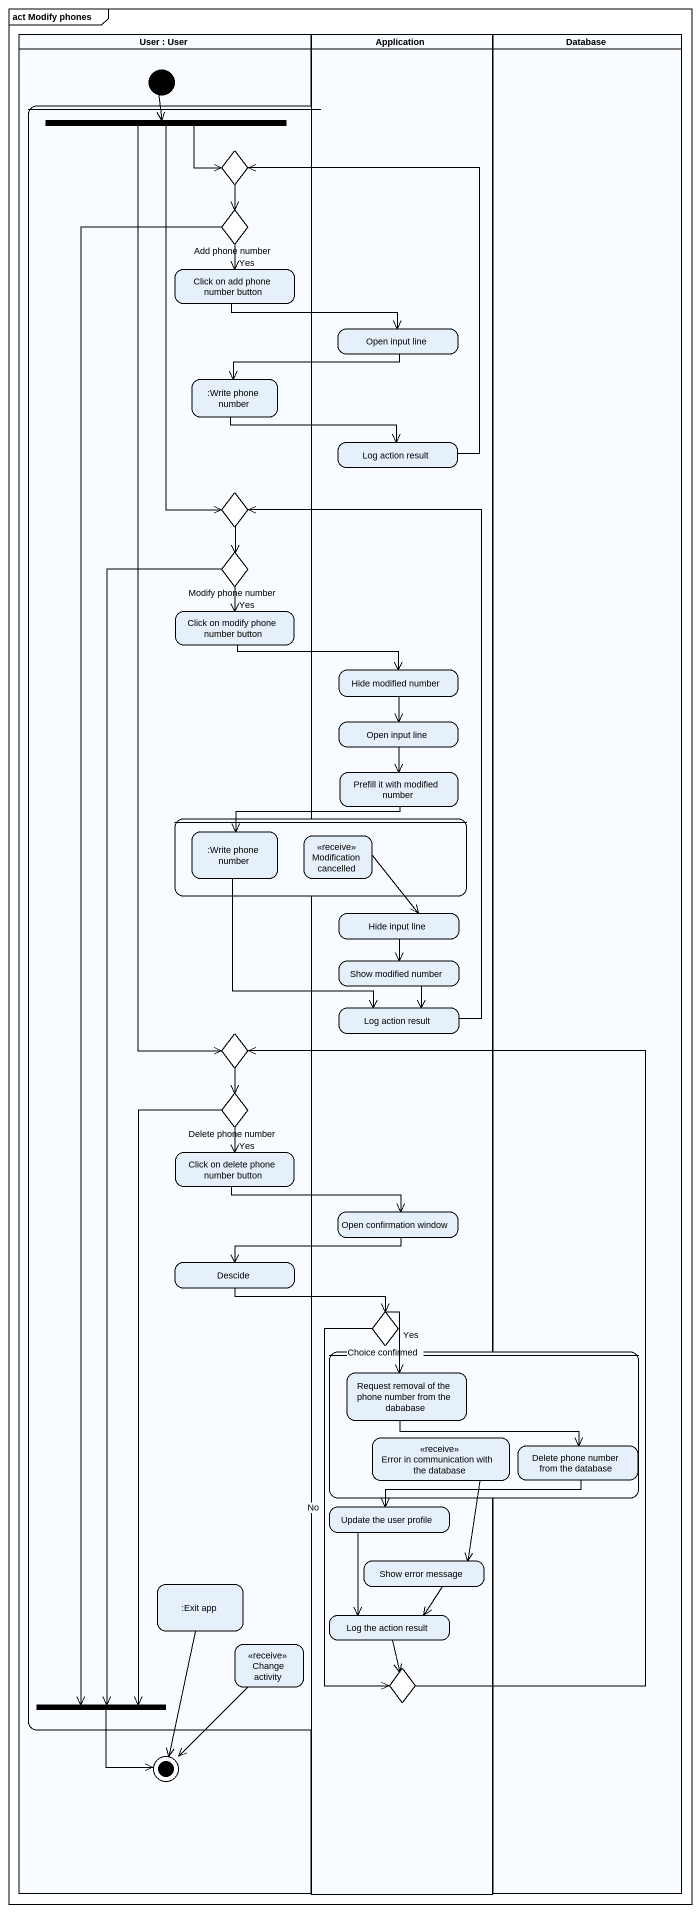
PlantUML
@startuml
mainframe act Modify phones
hide empty description
state "User : User" as User <<partition>> {
  state initial1 <<start>>
  state final1 <<end>>
}
state Application <<partition>> {
  state "Open input line" as Open_input_line
  state "Log action result" as Log_action_result
  state "Hide modified number" as Hide_modified_number
  state "Open input line" as Open_input_line_2
  state "Prefill it with modified number" as Prefill_it_with_modified
  state "Hide input line" as Hide_input_line
  state "Show modified number" as Show_modified_number
  state "Log action result" as Log_action_result_2
  state "Open confirmation window" as Open_confirmation_window
  state "Choice confirmed" as Choice_confirmed <<choice>>
  state "Update the user profile" as Update_the_user_profile
  state "Show error message" as Show_error_message
  state "Log the action result" as Log_the_action_result
  state choice4 <<choice>>
}
state "Database" as Database_ <<partition>>
state " " as state1 {
  state fork1 <<fork>>
  state choice1 <<choice>>
  state "Add phone number" as Add_phone_number <<choice>>
  state "Click on add phone number button" as Click_on_add_phone_number
  state ":Write phone number" as Write_phone_number
  state choice2 <<choice>>
  state "Modify phone number" as Modify_phone_number <<choice>>
  state "Click on modify phone number button" as Click_on_modify_phone
  state choice3 <<choice>>
  state "Delete phone number" as Delete_phone_number <<choice>>
  state "Click on delete phone number button" as Click_on_delete_phone
  state Descide
  state ":Exit app" as Exit_app
  state "Change activity" as Change_activity <<receive>>
  state fork2 <<join>>
}
state " " as state2 {
  state ":Write phone number" as Write_phone_number_2
  state "Modification cancelled" as Modification_cancelled <<receive>>
}
state " " as state3 {
  state "Request removal of the phone number from the dababase" as Request_removal_of_the
  state "Error in communication with the database" as Error_in_communication_with <<receive>>
  state "Delete phone number from the database" as Delete_phone_number_from
}
initial1 --> fork1
fork1 --> choice1
fork1 --> choice2
fork1 --> choice3
choice1 --> Add_phone_number
Add_phone_number --> Click_on_add_phone_number : Yes
Add_phone_number --> fork2
Click_on_add_phone_number -right-> Open_input_line
Open_input_line -left-> Write_phone_number
Write_phone_number -right-> Log_action_result
Log_action_result -up-> choice1
choice2 --> Modify_phone_number
Modify_phone_number --> Click_on_modify_phone : Yes
Modify_phone_number --> fork2
Click_on_modify_phone -right-> Hide_modified_number
Hide_modified_number --> Open_input_line_2
Open_input_line_2 --> Prefill_it_with_modified
Prefill_it_with_modified -left-> Write_phone_number_2
Write_phone_number_2 --> Log_action_result_2
Modification_cancelled --> Hide_input_line
Hide_input_line --> Show_modified_number
Show_modified_number --> Log_action_result_2
choice3 --> Delete_phone_number
Log_action_result_2 -up-> choice2
Delete_phone_number --> Click_on_delete_phone : Yes
Delete_phone_number --> fork2
Click_on_delete_phone -right-> Open_confirmation_window
Open_confirmation_window -left-> Descide
Descide -right-> Choice_confirmed
Choice_confirmed --> Request_removal_of_the : Yes
Choice_confirmed --> choice4 : No
Request_removal_of_the -right-> Delete_phone_number_from
Error_in_communication_with --> Show_error_message
Delete_phone_number_from -left-> Update_the_user_profile
Update_the_user_profile --> Log_the_action_result
Show_error_message --> Log_the_action_result
Exit_app --> final1
Log_the_action_result --> choice4
Change_activity --> final1
choice4 -up-> choice3
fork2 --> final1
@enduml
